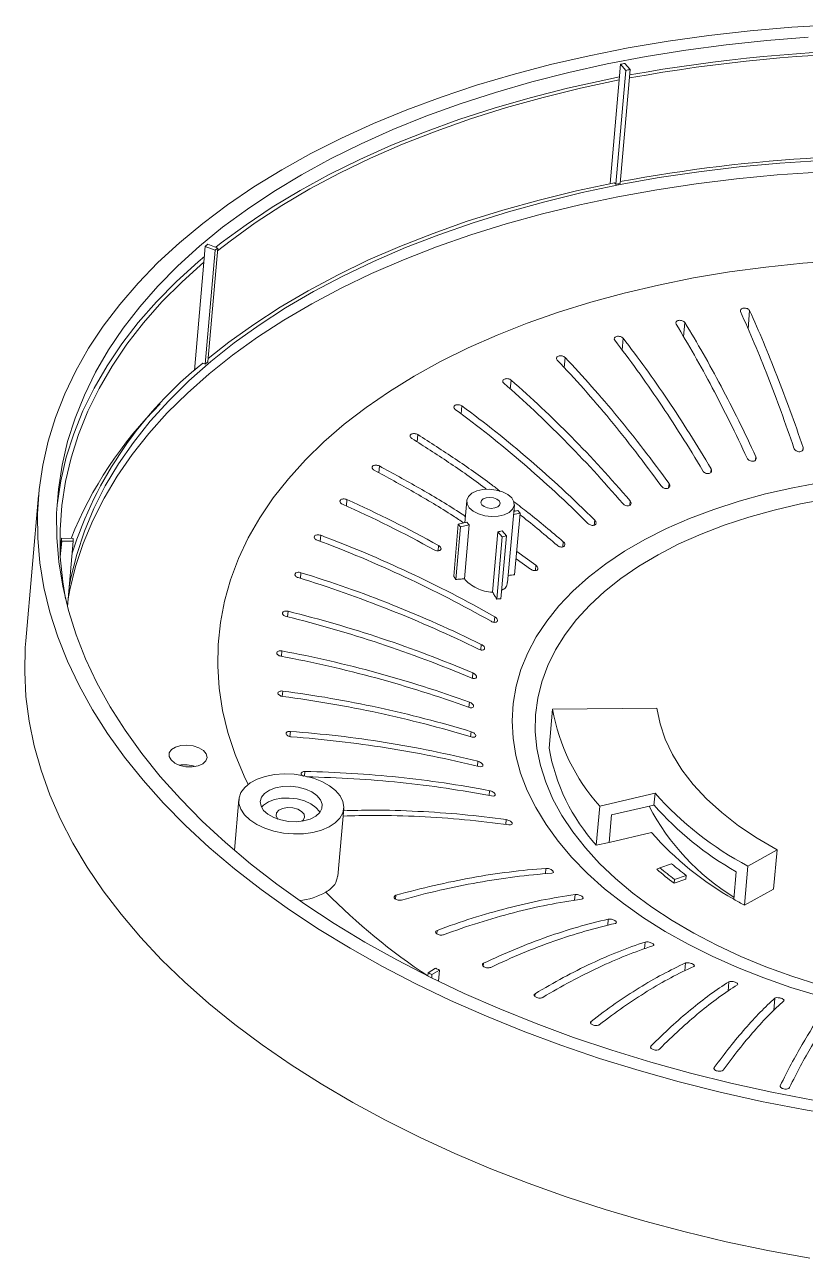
# Model space of a CAD drawing. Header units: inches. Extents: x -1125 to 2189, y 556 to 1115.
# Drawn here: x 1207.7 to 1253.4, y 684.7 to 756.9 of the extents above; entities that cross this region are included whole.
import ezdxf

# ---------------------------------------------------------------- set-up
doc = ezdxf.new("R2010")
doc.units = ezdxf.units.IN

msp = doc.modelspace()

# ---------------------------------------------------------------- linework, layer by layer
at = {"color": 7, "linetype": 'Continuous', "lineweight": 15}
for p, q in [((1242.518, 753.701), (1242.599, 754.62)), ((1242.903, 754.261), (1242.599, 754.62)), ((1242.854, 754.67), (1243.159, 754.311)), ((1242.518, 753.701), (1241.988, 747.634)), ((1242.903, 754.261), (1242.321, 747.595)), ((1243.159, 754.311), (1242.577, 747.645)), ((1242.245, 747.685), (1242.321, 747.595)), ((1218.228, 743.044), (1218.308, 743.964)), ((1218.895, 743.742), (1218.308, 743.964)), ((1218.895, 743.742), (1218.312, 737.076)), ((1218.457, 744.09), (1219.043, 743.868)), ((1219.043, 743.868), (1218.461, 737.202)), ((1218.228, 743.044), (1217.674, 736.703)), ((1218.166, 737.131), (1218.312, 737.076)), ((1208.557, 729.393), (1207.814, 720.887)), ((1233.599, 729.075), (1233.487, 727.795)), ((1235.992, 724.303), (1236.388, 728.832)), ((1236.592, 728.51), (1236.355, 728.456)), ((1236.362, 728.531), (1236.436, 728.474)), ((1236.719, 728.361), (1236.592, 728.51)), ((1233.107, 727.707), (1232.841, 724.663)), ((1233.611, 727.823), (1233.107, 727.707)), ((1233.107, 727.707), (1233.234, 727.558)), ((1233.234, 727.558), (1233.738, 727.674)), ((1233.738, 727.674), (1233.462, 724.515)), ((1236.339, 728.274), (1236.719, 728.361)), ((1236.719, 728.361), (1236.403, 724.742)), ((1233.234, 727.558), (1232.965, 724.474)), ((1235.419, 727.263), (1235.11, 723.728)), ((1235.675, 726.961), (1235.358, 723.328)), ((1235.419, 727.263), (1235.675, 726.961)), ((1235.924, 727.018), (1235.603, 723.342)), ((1235.924, 727.018), (1235.667, 727.32)), ((1235.675, 726.961), (1235.924, 727.018)), ((1209.823, 725.961), (1209.903, 726.881)), ((1209.831, 725.802), (1209.911, 726.721)), ((1209.903, 726.881), (1210.573, 726.871)), ((1210.581, 726.711), (1209.911, 726.721)), ((1210.581, 726.711), (1210.247, 722.881)), ((1236.485, 725.688), (1237.337, 725.079)), ((1237.645, 725.313), (1236.523, 726.118)), ((1238.62, 716.892), (1238.419, 714.593)), ((1244.726, 716.938), (1238.62, 716.892)), ((1241.38, 711.215), (1244.616, 711.961)), ((1244.555, 711.271), (1244.616, 711.961)), ((1220.272, 711.604), (1220.012, 708.624)), ((1226.064, 707.117), (1226.409, 711.068)), ((1241.38, 711.215), (1241.179, 708.916)), ((1242.066, 710.697), (1244.555, 711.271)), ((1222.534, 710.475), (1222.555, 710.451)), ((1242.066, 710.697), (1241.926, 709.088)), ((1241.926, 709.088), (1244.415, 709.662)), ((1241.179, 708.916), (1241.926, 709.088)), ((1250.047, 707.704), (1251.755, 708.655)), ((1251.755, 708.655), (1251.554, 706.356)), ((1245.584, 707.84), (1244.899, 707.605)), ((1250.047, 707.704), (1249.847, 705.406)), ((1245.729, 706.694), (1246.416, 706.929)), ((1245.749, 706.924), (1245.729, 706.694)), ((1245.749, 706.924), (1246.436, 707.159)), ((1246.436, 707.159), (1246.416, 706.929)), ((1249.361, 707.369), (1249.221, 705.76)), ((1249.847, 705.406), (1251.554, 706.356)), ((1231.785, 701.724), (1231.348, 701.459)), ((1231.331, 701.266), (1231.348, 701.459)), ((1231.553, 701.156), (1231.569, 701.348)), ((1231.569, 701.348), (1232.006, 701.613)), ((1232.006, 701.613), (1231.95, 700.962))]:
    msp.add_line(p, q, dxfattribs=at)
at = {"color": 8, "linetype": 'Continuous', "lineweight": 15}
for p, q in [((1250.15, 740.204), (1250.056, 739.136)), ((1246.362, 739.503), (1246.288, 738.664)), ((1242.751, 738.585), (1242.69, 737.892)), ((1239.352, 737.459), (1239.3, 736.864)), ((1236.198, 736.135), (1236.152, 735.612)), ((1233.319, 734.626), (1233.278, 734.157)), ((1230.742, 732.947), (1230.705, 732.519)), ((1253.276, 732.2), (1253.263, 732.059)), ((1250.518, 731.65), (1250.502, 731.469)), ((1228.492, 731.113), (1228.458, 730.718)), ((1247.895, 730.942), (1247.876, 730.725)), ((1245.434, 730.082), (1245.413, 729.837)), ((1226.592, 729.143), (1226.56, 728.772)), ((1243.158, 729.079), (1243.134, 728.807)), ((1241.088, 727.943), (1241.062, 727.649)), ((1225.059, 727.056), (1225.028, 726.705)), ((1231.954, 726.463), (1231.927, 726.147)), ((1239.245, 726.683), (1239.218, 726.375)), ((1223.908, 724.87), (1223.878, 724.535)), ((1237.645, 725.313), (1237.617, 724.992)), ((1223.149, 722.609), (1223.121, 722.284)), ((1235.238, 722.295), (1235.21, 721.966)), ((1234.454, 720.675), (1234.425, 720.351)), ((1222.791, 720.292), (1222.764, 719.976)), ((1233.959, 719.003), (1233.935, 718.721)), ((1222.837, 717.943), (1222.81, 717.632)), ((1233.76, 717.294), (1233.734, 716.998)), ((1223.286, 715.583), (1223.26, 715.281)), ((1233.858, 715.565), (1233.831, 715.266)), ((1224.135, 713.236), (1224.112, 712.984)), ((1234.251, 713.831), (1234.226, 713.542)), ((1234.937, 712.111), (1234.912, 711.827)), ((1235.908, 710.42), (1235.883, 710.139)), ((1238.235, 707.568), (1238.207, 707.247)), ((1239.94, 706.039), (1239.911, 705.701)), ((1229.459, 705.991), (1229.44, 705.767)), ((1241.882, 704.597), (1241.851, 704.234)), ((1231.865, 703.941), (1231.847, 703.739)), ((1244.044, 703.257), (1244.009, 702.856)), ((1234.587, 702.015), (1234.571, 701.837)), ((1246.403, 702.031), (1246.363, 701.573)), ((1237.599, 700.232), (1237.586, 700.077)), ((1248.938, 700.932), (1248.89, 700.382)), ((1251.624, 699.97), (1251.561, 699.258)), ((1240.873, 698.61), (1240.862, 698.483)), ((1244.377, 697.163), (1244.368, 697.058)), ((1248.077, 695.906), (1248.071, 695.833)), ((1251.938, 694.851), (1251.935, 694.813))]:
    msp.add_line(p, q, dxfattribs=at)
at = {"color": 7, "linetype": 'Continuous', "lineweight": 15, "flags": 128}
for points in [[(1255.093, 756.936), (1252.625, 756.79), (1250.183, 756.58), (1247.77, 756.308), (1245.392, 755.972), (1243.053, 755.576), (1240.758, 755.118), (1238.511, 754.6), (1236.317, 754.023), (1234.18, 753.388), (1232.104, 752.696), (1230.094, 751.95), (1228.153, 751.149), (1226.285, 750.296), (1224.493, 749.392), (1222.782, 748.439), (1221.154, 747.439), (1219.613, 746.395), (1218.162, 745.307), (1216.804, 744.178), (1215.54, 743.011), (1214.375, 741.807), (1213.309, 740.57), (1212.345, 739.3), (1211.486, 738.002), (1210.732, 736.677), (1210.085, 735.328), (1209.547, 733.957), (1209.118, 732.568), (1208.799, 731.164), (1208.591, 729.745), (1208.495, 728.317), (1208.51, 726.881), (1208.637, 725.44), (1208.874, 723.997), (1209.223, 722.555), (1209.682, 721.116), (1210.25, 719.684), (1210.926, 718.261), (1211.708, 716.851), (1212.596, 715.455), (1213.588, 714.077), (1214.681, 712.719)], [(1253.578, 756.203), (1251.159, 756.014), (1248.768, 755.762), (1246.41, 755.448), (1244.09, 755.073), (1241.812, 754.636), (1239.581, 754.14), (1237.402, 753.584), (1235.278, 752.971), (1233.215, 752.301), (1231.215, 751.575), (1229.283, 750.796), (1227.424, 749.964), (1225.639, 749.082), (1223.934, 748.151), (1222.311, 747.172), (1220.774, 746.149), (1219.325, 745.082), (1217.969, 743.974), (1216.706, 742.827), (1215.54, 741.644), (1214.474, 740.427), (1213.508, 739.178), (1212.646, 737.9), (1211.888, 736.594), (1211.237, 735.265), (1210.694, 733.914), (1210.259, 732.545), (1209.934, 731.159), (1209.719, 729.76), (1209.615, 728.35), (1209.622, 726.933), (1209.74, 725.51), (1209.968, 724.085), (1210.306, 722.661), (1210.754, 721.241), (1211.311, 719.827), (1211.975, 718.422), (1212.745, 717.028), (1213.62, 715.65), (1214.597, 714.289), (1215.676, 712.948)], [(1242.534, 753.878), (1241.732, 753.717), (1239.501, 753.22), (1237.322, 752.665), (1235.198, 752.051), (1233.134, 751.381), (1231.135, 750.656), (1229.203, 749.877), (1227.343, 749.045), (1225.559, 748.163), (1223.854, 747.231), (1222.231, 746.253), (1220.694, 745.229), (1219.245, 744.162), (1218.926, 743.912)], [(1242.518, 753.701), (1240.266, 753.22), (1238.065, 752.68), (1235.919, 752.081), (1233.832, 751.424), (1231.809, 750.71), (1229.854, 749.942), (1227.971, 749.12), (1226.163, 748.247), (1224.434, 747.324), (1222.787, 746.353), (1221.227, 745.335), (1219.756, 744.274), (1219.029, 743.707)], [(1254.329, 748.998), (1251.917, 748.839), (1249.532, 748.616), (1247.178, 748.332), (1244.86, 747.985), (1242.582, 747.576), (1240.35, 747.108), (1238.168, 746.579), (1236.04, 745.992), (1233.97, 745.348), (1231.963, 744.648), (1230.023, 743.893), (1228.154, 743.085), (1226.359, 742.226), (1224.643, 741.316), (1223.008, 740.36), (1221.459, 739.357), (1219.997, 738.31), (1218.627, 737.222), (1217.35, 736.094), (1216.17, 734.929), (1215.089, 733.729), (1214.109, 732.496), (1213.232, 731.234), (1212.46, 729.944), (1211.794, 728.63), (1211.237, 727.293), (1210.788, 725.938), (1210.449, 724.565), (1210.347, 724.032)], [(1210.287, 723.343), (1210.385, 723.858), (1210.722, 725.229), (1211.169, 726.584), (1211.724, 727.919), (1212.388, 729.233), (1213.157, 730.522), (1214.031, 731.783), (1215.008, 733.015), (1216.086, 734.215), (1217.263, 735.379), (1218.536, 736.507), (1219.903, 737.595), (1221.361, 738.642), (1222.907, 739.645), (1224.538, 740.602), (1226.25, 741.511), (1228.041, 742.371), (1229.906, 743.18), (1231.842, 743.936), (1233.845, 744.637), (1235.911, 745.282), (1238.035, 745.871), (1240.213, 746.401), (1242.441, 746.871), (1244.715, 747.281), (1247.029, 747.63), (1249.38, 747.917), (1251.761, 748.141), (1254.17, 748.303)], [(1242.245, 747.685), (1240.013, 747.209), (1237.832, 746.674), (1235.705, 746.081), (1233.637, 745.43), (1231.632, 744.724), (1229.694, 743.963), (1227.827, 743.15), (1226.034, 742.285), (1224.32, 741.371), (1222.688, 740.409), (1221.141, 739.401), (1219.682, 738.35), (1218.478, 737.394)], [(1218.256, 743.366), (1217.888, 743.055), (1216.626, 741.908), (1215.46, 740.725), (1214.393, 739.508), (1213.428, 738.259), (1212.566, 736.98), (1211.808, 735.675), (1211.157, 734.346), (1210.614, 732.995), (1210.179, 731.625), (1209.854, 730.24), (1209.639, 728.84), (1209.639, 728.835)], [(1218.228, 743.044), (1216.954, 741.897), (1215.778, 740.713), (1214.703, 739.493), (1213.729, 738.242), (1212.86, 736.961), (1212.097, 735.653), (1211.441, 734.32), (1210.894, 732.965), (1210.457, 731.591), (1210.131, 730.201), (1209.916, 728.798), (1209.813, 727.383), (1209.823, 725.961)], [(1220.81, 712.477), (1220.584, 712.954), (1220.056, 714.234), (1219.636, 715.521), (1219.326, 716.812), (1219.126, 718.103), (1219.037, 719.392), (1219.059, 720.675), (1219.193, 721.95), (1219.437, 723.212), (1219.791, 724.46), (1220.255, 725.69), (1220.827, 726.899), (1221.506, 728.083), (1222.289, 729.242), (1223.177, 730.37), (1224.165, 731.467), (1225.252, 732.528), (1226.435, 733.552), (1227.711, 734.536), (1229.077, 735.477), (1230.53, 736.374), (1232.066, 737.224), (1233.682, 738.025), (1235.374, 738.775), (1237.137, 739.472), (1238.967, 740.115), (1240.86, 740.702), (1242.811, 741.232), (1244.815, 741.703), (1246.868, 742.114), (1248.965, 742.464), (1251.1, 742.753), (1253.268, 742.979), (1255.465, 743.143)], [(1233.749, 728.667), (1233.977, 728.468), (1234.289, 728.309), (1234.657, 728.202), (1235.052, 728.156), (1235.443, 728.174), (1235.797, 728.256), (1236.086, 728.394), (1236.287, 728.578), (1236.383, 728.792), (1236.366, 729.019), (1236.238, 729.241), (1236.009, 729.439), (1235.698, 729.598), (1235.33, 729.705), (1234.934, 729.752), (1234.544, 729.733), (1234.189, 729.651), (1233.9, 729.513), (1233.7, 729.33), (1233.604, 729.116), (1233.621, 728.889), (1233.749, 728.667)], [(1234.495, 728.839), (1234.63, 728.733), (1234.82, 728.661), (1235.037, 728.634), (1235.247, 728.655), (1235.418, 728.722), (1235.524, 728.824), (1235.55, 728.945), (1235.491, 729.068), (1235.356, 729.174), (1235.166, 729.246), (1234.95, 729.273), (1234.74, 729.252), (1234.569, 729.185), (1234.462, 729.084), (1234.436, 728.962), (1234.495, 728.839)], [(1209.831, 725.802), (1209.97, 724.332), (1210.133, 723.333)], [(1253.662, 684.749), (1251.207, 685.203), (1248.778, 685.717), (1246.379, 686.29), (1244.017, 686.92), (1241.695, 687.607), (1239.418, 688.349), (1237.19, 689.145), (1235.015, 689.993), (1232.899, 690.891), (1230.844, 691.839), (1228.856, 692.833), (1226.937, 693.872), (1225.092, 694.954), (1223.325, 696.077), (1221.637, 697.238), (1220.034, 698.436), (1218.518, 699.668), (1217.092, 700.932), (1215.758, 702.225), (1214.52, 703.545), (1213.38, 704.888), (1212.34, 706.253), (1211.402, 707.637), (1210.568, 709.037), (1209.839, 710.451), (1209.217, 711.875), (1208.703, 713.307), (1208.299, 714.744), (1208.004, 716.184), (1207.82, 717.623), (1207.746, 719.058), (1207.784, 720.488), (1207.814, 720.887)], [(1251.755, 708.655), (1250.584, 709.338), (1249.503, 710.066), (1248.517, 710.835), (1247.633, 711.641), (1246.856, 712.477), (1246.191, 713.34), (1245.643, 714.222), (1245.214, 715.12), (1244.908, 716.027), (1244.726, 716.938)], [(1216.305, 713.914), (1216.524, 713.733), (1216.826, 713.596), (1217.181, 713.518), (1217.548, 713.509), (1217.888, 713.568), (1218.165, 713.689), (1218.348, 713.86), (1218.418, 714.061), (1218.367, 714.272), (1218.2, 714.468), (1217.936, 714.63), (1217.603, 714.738), (1217.237, 714.783), (1216.879, 714.758), (1216.566, 714.666), (1216.332, 714.518), (1216.204, 714.329), (1216.195, 714.12), (1216.305, 713.914)], [(1214.681, 712.719), (1215.873, 711.383), (1217.162, 710.074), (1218.546, 708.792), (1220.022, 707.542), (1221.587, 706.324), (1223.238, 705.141), (1224.971, 703.997), (1226.783, 702.892), (1228.672, 701.829), (1230.632, 700.811), (1232.66, 699.839), (1234.753, 698.915), (1236.906, 698.041), (1239.115, 697.219), (1241.375, 696.45), (1243.682, 695.735), (1246.032, 695.077), (1248.42, 694.476), (1250.842, 693.934), (1253.292, 693.452), (1255.766, 693.03)], [(1215.676, 712.948), (1216.854, 711.63), (1218.128, 710.337), (1219.496, 709.072), (1220.955, 707.838), (1222.503, 706.637), (1224.136, 705.471), (1225.851, 704.342), (1227.645, 703.254), (1229.514, 702.207), (1231.454, 701.205), (1233.461, 700.249), (1235.533, 699.34), (1237.663, 698.482), (1239.849, 697.675), (1242.086, 696.921), (1244.369, 696.222), (1246.694, 695.579), (1249.056, 694.992), (1251.451, 694.465), (1253.873, 693.997)], [(1220.603, 710.705), (1220.916, 710.406), (1221.316, 710.14), (1221.79, 709.918), (1222.32, 709.747), (1222.887, 709.633), (1223.47, 709.581), (1224.049, 709.592), (1224.602, 709.667), (1225.109, 709.801), (1225.553, 709.991), (1225.916, 710.23), (1226.186, 710.509), (1226.354, 710.818), (1226.413, 711.145), (1226.36, 711.479), (1226.199, 711.809), (1225.934, 712.121), (1225.575, 712.404), (1225.136, 712.649), (1224.632, 712.847), (1224.081, 712.99), (1223.503, 713.073), (1222.92, 713.094), (1222.352, 713.051), (1221.819, 712.946), (1221.341, 712.783), (1220.936, 712.567), (1220.618, 712.307), (1220.398, 712.012), (1220.284, 711.693), (1220.281, 711.36), (1220.388, 711.027), (1220.603, 710.705)], [(1221.723, 710.963), (1221.978, 710.734), (1222.319, 710.542), (1222.725, 710.4), (1223.169, 710.317), (1223.624, 710.298), (1224.061, 710.345), (1224.452, 710.453), (1224.774, 710.617), (1225.006, 710.827), (1225.133, 711.068), (1225.148, 711.326), (1225.049, 711.585), (1224.843, 711.828), (1224.542, 712.04), (1224.166, 712.208), (1223.738, 712.321), (1223.285, 712.373), (1222.835, 712.359), (1222.418, 712.281), (1222.058, 712.143), (1221.779, 711.955), (1221.598, 711.728), (1221.526, 711.477), (1221.569, 711.216), (1221.723, 710.963)], [(1225.018, 710.842), (1224.989, 710.895), (1224.783, 711.138), (1224.482, 711.35), (1224.106, 711.519), (1223.678, 711.632), (1223.225, 711.683), (1222.775, 711.669), (1222.357, 711.591), (1221.998, 711.454), (1221.719, 711.266), (1221.603, 711.141)], [(1223.961, 710.328), (1224.034, 710.393), (1224.115, 710.557), (1224.084, 710.734), (1223.945, 710.898), (1223.715, 711.029), (1223.427, 711.108), (1223.119, 711.124), (1222.833, 711.077), (1222.608, 710.971), (1222.473, 710.821), (1222.447, 710.648), (1222.534, 710.475), (1222.534, 710.475)]]:
    msp.add_lwpolyline(points, dxfattribs=at)
at = {"color": 8, "linetype": 'Continuous', "lineweight": 15, "flags": 128}
for points in [[(1254.315, 730.141), (1252.672, 729.84), (1251.077, 729.477), (1249.536, 729.056), (1248.054, 728.576), (1246.638, 728.041), (1245.293, 727.452), (1244.025, 726.811), (1242.838, 726.121), (1241.738, 725.386), (1240.728, 724.607), (1239.814, 723.788), (1238.998, 722.932), (1238.283, 722.042), (1237.673, 721.123), (1237.17, 720.177), (1236.775, 719.209), (1236.492, 718.222), (1236.319, 717.22), (1236.259, 716.208), (1236.312, 715.189), (1236.477, 714.166), (1236.753, 713.146), (1237.14, 712.13), (1237.636, 711.124), (1238.239, 710.132), (1238.947, 709.157), (1239.757, 708.202), (1240.665, 707.273), (1241.668, 706.373), (1242.762, 705.505), (1243.943, 704.673), (1245.206, 703.879), (1246.546, 703.128), (1247.958, 702.422), (1249.435, 701.764), (1250.973, 701.156), (1252.565, 700.602), (1254.205, 700.102)], [(1254.201, 700.749), (1252.627, 701.25), (1251.103, 701.805), (1249.634, 702.41), (1248.226, 703.065), (1246.885, 703.766), (1245.618, 704.51), (1244.428, 705.295), (1243.321, 706.116), (1242.301, 706.972), (1241.373, 707.857), (1240.54, 708.769), (1239.806, 709.704), (1239.173, 710.657), (1238.645, 711.626), (1238.224, 712.605), (1237.911, 713.592), (1237.708, 714.582), (1237.614, 715.57), (1237.632, 716.553), (1237.761, 717.527), (1237.999, 718.488), (1238.347, 719.432), (1238.803, 720.355), (1239.364, 721.252), (1240.03, 722.122), (1240.796, 722.959), (1241.659, 723.761), (1242.617, 724.523), (1243.666, 725.244), (1244.8, 725.92), (1246.015, 726.548), (1247.307, 727.126), (1248.669, 727.651), (1250.097, 728.122), (1251.585, 728.535), (1253.126, 728.891), (1254.714, 729.186)]]:
    msp.add_lwpolyline(points, dxfattribs=at)
at = {"color": 7, "linetype": 'Continuous', "lineweight": 15}
for centre, radius, start, end in [((1259.882, 661.636), 93.693, 81.01519, 100.30882), ((1259.851, 661.262), 94.227, 81.06733, 100.22128), ((1257.829, 677.632), 78.48, 101.00033, 101.19016), ((1257.93, 678.154), 77.577, 100.9765, 101.16858), ((1259.249, 658.594), 90.701, 85.79379, 100.58598), ((1257.348, 671.487), 77.577, 100.9765, 101.16858), ((1239.76, 718.83), 33.044, 130.14297, 130.48088), ((1240.094, 718.87), 32.68, 130.10062, 130.44242), ((1232.777, 718.899), 23.365, 128.70731, 162.29033), ((1239.512, 712.204), 32.68, 130.10062, 130.44242), ((1232.268, 718.109), 23.503, 134.92889, 158.10606), ((1234.314, 728.291), 0.844, 213.66072, 226.9736), ((1235.123, 729.113), 1.873, 279.07103, 286.89042), ((1228.111, 727.717), 18.227, 182.62957, 183.13196), ((1228.557, 727.677), 18.002, 182.56633, 183.07499), ((1228.031, 726.798), 18.227, 182.62957, 183.13196), ((1249.917, 718.874), 11.47, 189.95317, 221.89681), ((1249.716, 716.576), 11.47, 189.95317, 221.89681), ((1217.091, 711.743), 1.892, 70.73898, 99.28084), ((1258.948, 724.657), 19.147, 221.53547, 242.29929), ((1256.356, 717.488), 13.617, 207.47264, 238.45468), ((1258.51, 723.548), 18.586, 221.34019, 240.51349), ((1258.369, 721.939), 18.586, 221.34019, 240.51349), ((1257.841, 722.67), 20.048, 229.1098, 232.83332), ((1257.981, 723.052), 20.242, 229.73919, 232.8224), ((1258.239, 722.795), 19.59, 229.76368, 232.95215), ((1223.513, 709.419), 3.737, 274.60707, 299.69914), ((1251.981, 732.479), 37.422, 224.66473, 236.51031), ((1261.905, 727.427), 25.107, 239.65537, 241.29653), ((1261.682, 761.36), 66.71, 243.37452, 243.58693), ((1261.613, 761.767), 67.477, 243.35065, 243.56059)]:
    msp.add_arc(centre, radius, start, end, dxfattribs=at)
msp.add_ellipse((1264.577, 714.31), major_axis=(25.335, 10.257), ratio=0.065798, start_param=2.433174, end_param=2.444668, dxfattribs=at)
for points, knots in [([(1250.15, 740.204), (1250.128, 740.251), (1250.079, 740.293), (1249.951, 740.347), (1249.872, 740.358), (1249.733, 740.343), (1249.672, 740.317), (1249.602, 740.24), (1249.595, 740.191), (1249.616, 740.145)], [0, 0, 0, 0, 0.25, 0.25, 0.5, 0.5, 0.75, 0.75, 1, 1, 1, 1]), ([(1249.616, 740.145), (1250.16, 738.944), (1250.693, 737.677), (1251.735, 735.012), (1252.245, 733.614), (1252.743, 732.15)], [0, 0, 0, 0, 0.5, 0.5, 1, 1, 1, 1]), ([(1253.276, 732.2), (1252.778, 733.666), (1252.269, 735.065), (1251.227, 737.734), (1250.694, 739.002), (1250.15, 740.204)], [0, 0, 0, 0, 0.5, 0.5, 1, 1, 1, 1]), ([(1246.362, 739.503), (1246.334, 739.549), (1246.279, 739.588), (1246.144, 739.636), (1246.066, 739.643), (1245.931, 739.619), (1245.875, 739.589), (1245.819, 739.508), (1245.818, 739.459), (1245.846, 739.414)], [0, 0, 0, 0, 0.25, 0.25, 0.5, 0.5, 0.75, 0.75, 1, 1, 1, 1]), ([(1245.846, 739.414), (1246.566, 738.239), (1247.272, 736.997), (1248.657, 734.382), (1249.337, 733.009), (1250.003, 731.57)], [0, 0, 0, 0, 0.5, 0.5, 1, 1, 1, 1]), ([(1250.518, 731.65), (1249.851, 733.091), (1249.172, 734.466), (1247.787, 737.084), (1247.081, 738.327), (1246.362, 739.503)], [0, 0, 0, 0, 0.5, 0.5, 1, 1, 1, 1]), ([(1242.751, 738.585), (1242.717, 738.629), (1242.656, 738.666), (1242.518, 738.706), (1242.439, 738.708), (1242.31, 738.677), (1242.26, 738.644), (1242.217, 738.56), (1242.225, 738.51), (1242.259, 738.466)], [0, 0, 0, 0, 0.25, 0.25, 0.5, 0.5, 0.75, 0.75, 1, 1, 1, 1]), ([(1247.895, 730.942), (1247.068, 732.349), (1246.225, 733.689), (1244.51, 736.237), (1243.638, 737.445), (1242.751, 738.585)], [0, 0, 0, 0, 0.5, 0.5, 1, 1, 1, 1]), ([(1242.259, 738.466), (1243.146, 737.327), (1244.018, 736.12), (1245.734, 733.576), (1246.576, 732.237), (1247.405, 730.832)], [0, 0, 0, 0, 0.5, 0.5, 1, 1, 1, 1]), ([(1239.352, 737.459), (1239.311, 737.501), (1239.247, 737.535), (1239.104, 737.567), (1239.027, 737.565), (1238.906, 737.526), (1238.862, 737.49), (1238.833, 737.403), (1238.848, 737.354), (1238.889, 737.311)], [0, 0, 0, 0, 0.25, 0.25, 0.5, 0.5, 0.75, 0.75, 1, 1, 1, 1]), ([(1238.889, 737.311), (1239.935, 736.217), (1240.965, 735.056), (1242.992, 732.6), (1243.99, 731.306), (1244.972, 729.944)], [0, 0, 0, 0, 0.5, 0.5, 1, 1, 1, 1]), ([(1245.434, 730.082), (1244.453, 731.446), (1243.456, 732.742), (1241.428, 735.2), (1240.398, 736.363), (1239.352, 737.459)], [0, 0, 0, 0, 0.5, 0.5, 1, 1, 1, 1]), ([(1236.198, 736.135), (1236.151, 736.175), (1236.083, 736.205), (1235.938, 736.229), (1235.863, 736.223), (1235.75, 736.177), (1235.713, 736.139), (1235.699, 736.049), (1235.721, 736.001), (1235.767, 735.96)], [0, 0, 0, 0, 0.25, 0.25, 0.5, 0.5, 0.75, 0.75, 1, 1, 1, 1]), ([(1235.767, 735.96), (1236.963, 734.921), (1238.14, 733.813), (1240.46, 731.464), (1241.603, 730.223), (1242.728, 728.914)], [0, 0, 0, 0, 0.5, 0.5, 1, 1, 1, 1]), ([(1243.158, 729.079), (1242.033, 730.39), (1240.891, 731.633), (1238.571, 733.985), (1237.393, 735.094), (1236.198, 736.135)], [0, 0, 0, 0, 0.5, 0.5, 1, 1, 1, 1]), ([(1232.925, 734.426), (1232.873, 734.464), (1232.844, 734.512), (1232.844, 734.602), (1232.874, 734.643), (1232.977, 734.696), (1233.049, 734.706), (1233.196, 734.69), (1233.267, 734.663), (1233.319, 734.626)], [0, 0, 0, 0, 0.25, 0.25, 0.5, 0.5, 0.75, 0.75, 1, 1, 1, 1]), ([(1232.925, 734.426), (1234.257, 733.45), (1235.571, 732.405), (1238.161, 730.18), (1239.438, 729), (1240.695, 727.752)], [0, 0, 0, 0, 0.5, 0.5, 1, 1, 1, 1]), ([(1241.088, 727.943), (1239.831, 729.193), (1238.555, 730.374), (1235.965, 732.602), (1234.651, 733.648), (1233.319, 734.626)], [0, 0, 0, 0, 0.5, 0.5, 1, 1, 1, 1]), ([(1230.742, 732.947), (1230.685, 732.982), (1230.611, 733.004), (1230.467, 733.012), (1230.397, 732.997), (1230.305, 732.939), (1230.282, 732.896), (1230.296, 732.805), (1230.332, 732.759), (1230.389, 732.724)], [0, 0, 0, 0, 0.25, 0.25, 0.5, 0.5, 0.75, 0.75, 1, 1, 1, 1]), ([(1230.389, 732.724), (1231.108, 732.263), (1232.548, 731.34), (1234.006, 730.332), (1234.737, 729.773), (1234.766, 729.751)], [0, 0, 0, 0, 0.489392, 0.979959, 1, 1, 1, 1]), ([(1235.567, 729.627), (1235.403, 729.754), (1234.533, 730.425), (1232.925, 731.548), (1231.47, 732.48), (1230.742, 732.947)], [0, 0, 0, 0, 0.104124, 0.551512, 1, 1, 1, 1]), ([(1252.743, 732.15), (1252.762, 732.092), (1252.809, 732.038), (1252.934, 731.963), (1253.013, 731.944), (1253.155, 731.956), (1253.217, 731.988), (1253.287, 732.082), (1253.295, 732.142), (1253.276, 732.2)], [0, 0, 0, 0, 0.25, 0.25, 0.5, 0.5, 0.75, 0.75, 1, 1, 1, 1]), ([(1250.003, 731.57), (1250.03, 731.513), (1250.082, 731.461), (1250.213, 731.393), (1250.292, 731.379), (1250.429, 731.399), (1250.486, 731.434), (1250.544, 731.533), (1250.544, 731.593), (1250.518, 731.65)], [0, 0, 0, 0, 0.25, 0.25, 0.5, 0.5, 0.75, 0.75, 1, 1, 1, 1]), ([(1228.492, 731.113), (1228.432, 731.146), (1228.355, 731.164), (1228.213, 731.163), (1228.148, 731.145), (1228.067, 731.081), (1228.051, 731.036), (1228.08, 730.946), (1228.123, 730.902), (1228.184, 730.869)], [0, 0, 0, 0, 0.25, 0.25, 0.5, 0.5, 0.75, 0.75, 1, 1, 1, 1]), ([(1228.184, 730.869), (1228.958, 730.448), (1230.508, 729.604), (1232.256, 728.56), (1233.22, 727.92), (1233.429, 727.781)], [0, 0, 0, 0, 0.438598, 0.87825, 1, 1, 1, 1]), ([(1233.519, 728.166), (1233.398, 728.246), (1232.516, 728.833), (1230.841, 729.832), (1229.276, 730.686), (1228.492, 731.113)], [0, 0, 0, 0, 0.073936, 0.536399, 1, 1, 1, 1]), ([(1247.405, 730.832), (1247.437, 730.777), (1247.495, 730.728), (1247.631, 730.667), (1247.71, 730.657), (1247.841, 730.685), (1247.892, 730.724), (1247.935, 730.826), (1247.928, 730.886), (1247.895, 730.942)], [0, 0, 0, 0, 0.25, 0.25, 0.5, 0.5, 0.75, 0.75, 1, 1, 1, 1]), ([(1244.972, 729.944), (1245.011, 729.89), (1245.072, 729.845), (1245.212, 729.792), (1245.29, 729.786), (1245.413, 729.822), (1245.458, 729.864), (1245.488, 729.968), (1245.473, 730.028), (1245.434, 730.082)], [0, 0, 0, 0, 0.25, 0.25, 0.5, 0.5, 0.75, 0.75, 1, 1, 1, 1]), ([(1226.592, 729.143), (1226.528, 729.172), (1226.45, 729.186), (1226.311, 729.178), (1226.251, 729.155), (1226.182, 729.086), (1226.174, 729.041), (1226.217, 728.951), (1226.266, 728.909), (1226.33, 728.881)], [0, 0, 0, 0, 0.25, 0.25, 0.5, 0.5, 0.75, 0.75, 1, 1, 1, 1]), ([(1239.245, 726.683), (1238.56, 727.264), (1237.605, 728.076), (1236.625, 728.819), (1236.347, 729.029)], [0, 0, 0, 0, 0.7162024, 1, 1, 1, 1]), ([(1242.728, 728.914), (1242.773, 728.863), (1242.838, 728.82), (1242.98, 728.775), (1243.056, 728.774), (1243.171, 728.817), (1243.209, 728.861), (1243.224, 728.968), (1243.202, 729.028), (1243.158, 729.079)], [0, 0, 0, 0, 0.25, 0.25, 0.5, 0.5, 0.75, 0.75, 1, 1, 1, 1]), ([(1236.71, 728.264), (1236.741, 728.241), (1237.48, 727.677), (1238.201, 727.061), (1238.892, 726.47)], [0, 0, 0, 0, 0.040877, 1, 1, 1, 1]), ([(1241.088, 727.943), (1241.138, 727.893), (1241.166, 727.835), (1241.166, 727.728), (1241.136, 727.681), (1241.031, 727.63), (1240.957, 727.627), (1240.813, 727.664), (1240.744, 727.704), (1240.695, 727.752)], [0, 0, 0, 0, 0.25, 0.25, 0.5, 0.5, 0.75, 0.75, 1, 1, 1, 1]), ([(1225.059, 727.056), (1224.991, 727.081), (1224.914, 727.091), (1224.78, 727.074), (1224.724, 727.048), (1224.668, 726.975), (1224.668, 726.929), (1224.724, 726.841), (1224.779, 726.802), (1224.847, 726.777)], [0, 0, 0, 0, 0.25, 0.25, 0.5, 0.5, 0.75, 0.75, 1, 1, 1, 1]), ([(1235.238, 722.295), (1233.587, 723.23), (1231.913, 724.094), (1228.52, 725.681), (1226.801, 726.404), (1225.059, 727.056)], [0, 0, 0, 0, 0.5, 0.5, 1, 1, 1, 1]), ([(1224.847, 726.777), (1226.588, 726.127), (1228.307, 725.405), (1231.701, 723.821), (1233.375, 722.959), (1235.027, 722.025)], [0, 0, 0, 0, 0.5, 0.5, 1, 1, 1, 1]), ([(1231.693, 726.204), (1231.756, 726.169), (1231.832, 726.148), (1231.97, 726.145), (1232.031, 726.164), (1232.1, 726.232), (1232.108, 726.281), (1232.066, 726.38), (1232.018, 726.428), (1231.954, 726.463)], [0, 0, 0, 0, 0.25, 0.25, 0.5, 0.5, 0.75, 0.75, 1, 1, 1, 1]), ([(1238.892, 726.47), (1238.947, 726.423), (1239.018, 726.388), (1239.161, 726.359), (1239.231, 726.367), (1239.325, 726.423), (1239.349, 726.471), (1239.335, 726.58), (1239.299, 726.637), (1239.245, 726.683)], [0, 0, 0, 0, 0.25, 0.25, 0.5, 0.5, 0.75, 0.75, 1, 1, 1, 1]), ([(1223.908, 724.87), (1223.838, 724.892), (1223.76, 724.897), (1223.633, 724.873), (1223.583, 724.844), (1223.541, 724.767), (1223.548, 724.721), (1223.617, 724.636), (1223.677, 724.6), (1223.747, 724.578)], [0, 0, 0, 0, 0.25, 0.25, 0.5, 0.5, 0.75, 0.75, 1, 1, 1, 1]), ([(1234.454, 720.675), (1232.742, 721.518), (1231.008, 722.289), (1227.492, 723.687), (1225.712, 724.315), (1223.908, 724.87)], [0, 0, 0, 0, 0.5, 0.5, 1, 1, 1, 1]), ([(1237.337, 725.079), (1237.396, 725.035), (1237.469, 725.004), (1237.61, 724.983), (1237.676, 724.995), (1237.758, 725.057), (1237.774, 725.107), (1237.746, 725.214), (1237.704, 725.27), (1237.645, 725.313)], [0, 0, 0, 0, 0.25, 0.25, 0.5, 0.5, 0.75, 0.75, 1, 1, 1, 1]), ([(1223.747, 724.578), (1225.551, 724.024), (1227.331, 723.398), (1230.847, 722.002), (1232.582, 721.233), (1234.294, 720.392)], [0, 0, 0, 0, 0.5, 0.5, 1, 1, 1, 1]), ([(1232.965, 724.474), (1232.944, 724.506), (1232.923, 724.538), (1232.891, 724.587), (1232.881, 724.602), (1232.861, 724.632), (1232.851, 724.647), (1232.841, 724.663)], [0, 0, 0, 0, 0.5, 0.5, 0.75, 0.75, 1, 1, 1, 1]), ([(1233.462, 724.515), (1233.379, 724.508), (1233.296, 724.501), (1233.13, 724.488), (1233.047, 724.481), (1232.965, 724.474)], [0, 0, 0, 0, 0.5, 0.5, 1, 1, 1, 1]), ([(1235.11, 723.728), (1234.961, 723.73), (1234.807, 723.752), (1234.492, 723.832), (1234.338, 723.888), (1234.04, 724.03), (1233.902, 724.114), (1233.653, 724.304), (1233.548, 724.406), (1233.462, 724.515)], [0, 0, 0, 0, 0.25, 0.25, 0.5, 0.5, 0.75, 0.75, 1, 1, 1, 1]), ([(1235.972, 724.304), (1235.971, 724.25), (1235.966, 724.094), (1235.843, 723.93), (1235.694, 723.867), (1235.647, 723.847)], [0, 0, 0, 0, 0.273455, 0.774515, 1, 1, 1, 1]), ([(1235.358, 723.328), (1235.316, 723.396), (1235.253, 723.497), (1235.19, 723.598), (1235.148, 723.666), (1235.129, 723.696), (1235.11, 723.728)], [0, 0, 0, 0, 0.5, 0.75, 0.75, 1, 1, 1, 1]), ([(1223.149, 722.609), (1223.078, 722.626), (1223.002, 722.627), (1222.881, 722.596), (1222.837, 722.563), (1222.809, 722.484), (1222.824, 722.438), (1222.906, 722.356), (1222.97, 722.323), (1223.042, 722.306)], [0, 0, 0, 0, 0.25, 0.25, 0.5, 0.5, 0.75, 0.75, 1, 1, 1, 1]), ([(1233.959, 719.003), (1232.205, 719.75), (1230.427, 720.423), (1226.823, 721.625), (1224.998, 722.153), (1223.149, 722.609)], [0, 0, 0, 0, 0.5, 0.5, 1, 1, 1, 1]), ([(1223.042, 722.306), (1224.89, 721.852), (1226.716, 721.324), (1230.319, 720.125), (1232.098, 719.454), (1233.853, 718.709)], [0, 0, 0, 0, 0.5, 0.5, 1, 1, 1, 1]), ([(1235.027, 722.025), (1235.092, 721.988), (1235.167, 721.966), (1235.299, 721.961), (1235.356, 721.98), (1235.413, 722.051), (1235.413, 722.103), (1235.357, 722.207), (1235.304, 722.258), (1235.238, 722.295)], [0, 0, 0, 0, 0.25, 0.25, 0.5, 0.5, 0.75, 0.75, 1, 1, 1, 1]), ([(1234.294, 720.392), (1234.362, 720.359), (1234.436, 720.341), (1234.563, 720.344), (1234.613, 720.366), (1234.657, 720.441), (1234.649, 720.493), (1234.58, 720.595), (1234.522, 720.642), (1234.454, 720.675)], [0, 0, 0, 0, 0.25, 0.25, 0.5, 0.5, 0.75, 0.75, 1, 1, 1, 1]), ([(1222.791, 720.292), (1222.719, 720.306), (1222.644, 720.302), (1222.533, 720.263), (1222.496, 720.228), (1222.481, 720.147), (1222.504, 720.101), (1222.597, 720.024), (1222.665, 719.995), (1222.738, 719.981)], [0, 0, 0, 0, 0.25, 0.25, 0.5, 0.5, 0.75, 0.75, 1, 1, 1, 1]), ([(1222.738, 719.981), (1224.614, 719.63), (1226.465, 719.205), (1230.122, 718.209), (1231.926, 717.638), (1233.707, 716.993)], [0, 0, 0, 0, 0.5, 0.5, 1, 1, 1, 1]), ([(1233.76, 717.294), (1231.98, 717.941), (1230.175, 718.514), (1226.519, 719.513), (1224.667, 719.94), (1222.791, 720.292)], [0, 0, 0, 0, 0.5, 0.5, 1, 1, 1, 1]), ([(1233.853, 718.709), (1233.922, 718.68), (1233.995, 718.666), (1234.115, 718.676), (1234.159, 718.702), (1234.188, 718.78), (1234.173, 718.831), (1234.092, 718.929), (1234.029, 718.974), (1233.959, 719.003)], [0, 0, 0, 0, 0.25, 0.25, 0.5, 0.5, 0.75, 0.75, 1, 1, 1, 1]), ([(1222.837, 717.943), (1222.764, 717.952), (1222.693, 717.944), (1222.59, 717.899), (1222.56, 717.862), (1222.56, 717.779), (1222.59, 717.735), (1222.694, 717.662), (1222.765, 717.637), (1222.839, 717.627)], [0, 0, 0, 0, 0.25, 0.25, 0.5, 0.5, 0.75, 0.75, 1, 1, 1, 1]), ([(1233.858, 715.565), (1232.069, 716.11), (1230.256, 716.581), (1226.582, 717.374), (1224.722, 717.696), (1222.837, 717.943)], [0, 0, 0, 0, 0.5, 0.5, 1, 1, 1, 1]), ([(1222.839, 717.627), (1224.723, 717.381), (1226.583, 717.061), (1230.257, 716.271), (1232.07, 715.802), (1233.86, 715.258)], [0, 0, 0, 0, 0.5, 0.5, 1, 1, 1, 1]), ([(1233.707, 716.993), (1233.778, 716.967), (1233.849, 716.957), (1233.96, 716.975), (1233.998, 717.003), (1234.013, 717.083), (1233.99, 717.134), (1233.897, 717.228), (1233.831, 717.268), (1233.76, 717.294)], [0, 0, 0, 0, 0.25, 0.25, 0.5, 0.5, 0.75, 0.75, 1, 1, 1, 1]), ([(1223.286, 715.583), (1223.214, 715.589), (1223.145, 715.577), (1223.054, 715.526), (1223.031, 715.486), (1223.045, 715.403), (1223.082, 715.36), (1223.196, 715.293), (1223.27, 715.271), (1223.342, 715.266)], [0, 0, 0, 0, 0.25, 0.25, 0.5, 0.5, 0.75, 0.75, 1, 1, 1, 1]), ([(1234.251, 713.831), (1232.471, 714.274), (1230.667, 714.642), (1227.013, 715.226), (1225.162, 715.443), (1223.286, 715.583)], [0, 0, 0, 0, 0.5, 0.5, 1, 1, 1, 1]), ([(1233.86, 715.258), (1233.93, 715.237), (1233.999, 715.231), (1234.101, 715.255), (1234.132, 715.286), (1234.132, 715.367), (1234.101, 715.417), (1233.998, 715.506), (1233.928, 715.543), (1233.858, 715.565)], [0, 0, 0, 0, 0.25, 0.25, 0.5, 0.5, 0.75, 0.75, 1, 1, 1, 1]), ([(1223.342, 715.266), (1225.217, 715.127), (1227.068, 714.911), (1230.723, 714.33), (1232.527, 713.965), (1234.308, 713.523)], [0, 0, 0, 0, 0.5, 0.5, 1, 1, 1, 1]), ([(1224.135, 713.236), (1224.104, 713.235), (1224.044, 713.233), (1223.972, 713.207), (1223.924, 713.167), (1223.907, 713.118), (1223.921, 713.064), (1223.966, 713.013), (1224.014, 712.977), (1224.049, 712.965), (1224.055, 712.963)], [0, 0, 0, 0, 0.13931, 0.278797, 0.418054, 0.556843, 0.695197, 0.833312, 0.971464, 1, 1, 1, 1]), ([(1234.937, 712.111), (1233.183, 712.452), (1231.406, 712.715), (1227.806, 713.091), (1225.982, 713.202), (1224.135, 713.236)], [0, 0, 0, 0, 0.5, 0.5, 1, 1, 1, 1]), ([(1234.308, 713.523), (1234.378, 713.506), (1234.444, 713.504), (1234.535, 713.535), (1234.559, 713.567), (1234.544, 713.649), (1234.507, 713.697), (1234.393, 713.781), (1234.321, 713.814), (1234.251, 713.831)], [0, 0, 0, 0, 0.25, 0.25, 0.5, 0.5, 0.75, 0.75, 1, 1, 1, 1]), ([(1224.245, 712.921), (1226.092, 712.888), (1227.916, 712.777), (1231.517, 712.405), (1233.294, 712.143), (1235.047, 711.804)], [0, 0, 0, 0, 0.5, 0.5, 1, 1, 1, 1]), ([(1235.047, 711.804), (1235.117, 711.791), (1235.179, 711.793), (1235.259, 711.829), (1235.275, 711.863), (1235.246, 711.945), (1235.201, 711.991), (1235.08, 712.068), (1235.006, 712.097), (1234.937, 712.111)], [0, 0, 0, 0, 0.25, 0.25, 0.5, 0.5, 0.75, 0.75, 1, 1, 1, 1]), ([(1226.371, 710.629), (1226.982, 710.645), (1228.487, 710.685), (1230.858, 710.613), (1233.488, 710.442), (1235.21, 710.226), (1236.072, 710.118)], [0, 0, 0, 0, 0.185152, 0.455235, 0.727287, 1, 1, 1, 1]), ([(1235.908, 710.42), (1235.056, 710.528), (1233.352, 710.744), (1230.734, 710.919), (1228.415, 710.994), (1226.957, 710.957), (1226.398, 710.943)], [0, 0, 0, 0, 0.274722, 0.550103, 0.8275, 1, 1, 1, 1]), ([(1236.072, 710.118), (1236.139, 710.108), (1236.197, 710.114), (1236.265, 710.155), (1236.273, 710.191), (1236.23, 710.271), (1236.179, 710.315), (1236.05, 710.385), (1235.975, 710.41), (1235.908, 710.42)], [0, 0, 0, 0, 0.25, 0.25, 0.5, 0.5, 0.75, 0.75, 1, 1, 1, 1]), ([(1229.459, 705.991), (1230.963, 706.415), (1232.445, 706.758), (1235.371, 707.284), (1236.813, 707.466), (1238.235, 707.568)], [0, 0, 0, 0, 0.5, 0.5, 1, 1, 1, 1]), ([(1238.235, 707.568), (1238.291, 707.572), (1238.363, 707.561), (1238.505, 707.515), (1238.574, 707.479), (1238.664, 707.403), (1238.684, 707.363), (1238.664, 707.305), (1238.626, 707.286), (1238.57, 707.282)], [0, 0, 0, 0, 0.25, 0.25, 0.5, 0.5, 0.75, 0.75, 1, 1, 1, 1]), ([(1225.365, 706.172), (1225.565, 706.317), (1225.945, 706.592), (1226.016, 706.95), (1226.049, 707.12)], [0, 0, 0, 0, 0.524968, 1, 1, 1, 1]), ([(1238.57, 707.282), (1237.148, 707.183), (1235.706, 707.002), (1232.781, 706.479), (1231.298, 706.138), (1229.795, 705.715)], [0, 0, 0, 0, 0.5, 0.5, 1, 1, 1, 1]), ([(1231.865, 703.941), (1233.249, 704.453), (1234.614, 704.884), (1237.306, 705.583), (1238.633, 705.852), (1239.94, 706.039)], [0, 0, 0, 0, 0.5, 0.5, 1, 1, 1, 1]), ([(1239.94, 706.039), (1239.992, 706.046), (1240.062, 706.039), (1240.205, 706.001), (1240.277, 705.968), (1240.378, 705.897), (1240.406, 705.858), (1240.4, 705.798), (1240.369, 705.778), (1240.317, 705.77)], [0, 0, 0, 0, 0.25, 0.25, 0.5, 0.5, 0.75, 0.75, 1, 1, 1, 1]), ([(1229.795, 705.715), (1229.736, 705.698), (1229.661, 705.697), (1229.518, 705.724), (1229.45, 705.754), (1229.362, 705.826), (1229.342, 705.869), (1229.362, 705.944), (1229.401, 705.975), (1229.459, 705.991)], [0, 0, 0, 0, 0.25, 0.25, 0.5, 0.5, 0.75, 0.75, 1, 1, 1, 1]), ([(1240.317, 705.77), (1239.01, 705.585), (1237.683, 705.318), (1234.992, 704.622), (1233.627, 704.193), (1232.242, 703.682)], [0, 0, 0, 0, 0.5, 0.5, 1, 1, 1, 1]), ([(1234.587, 702.015), (1235.839, 702.61), (1237.073, 703.121), (1239.505, 703.982), (1240.703, 704.331), (1241.882, 704.597)], [0, 0, 0, 0, 0.5, 0.5, 1, 1, 1, 1]), ([(1241.882, 704.597), (1241.929, 704.607), (1241.996, 704.605), (1242.139, 704.574), (1242.214, 704.546), (1242.325, 704.48), (1242.36, 704.443), (1242.369, 704.382), (1242.345, 704.359), (1242.298, 704.348)], [0, 0, 0, 0, 0.25, 0.25, 0.5, 0.5, 0.75, 0.75, 1, 1, 1, 1]), ([(1232.242, 703.682), (1232.189, 703.662), (1232.116, 703.656), (1231.971, 703.676), (1231.899, 703.701), (1231.8, 703.769), (1231.773, 703.811), (1231.779, 703.888), (1231.811, 703.921), (1231.865, 703.941)], [0, 0, 0, 0, 0.25, 0.25, 0.5, 0.5, 0.75, 0.75, 1, 1, 1, 1]), ([(1242.298, 704.348), (1241.118, 704.084), (1239.921, 703.737), (1237.489, 702.88), (1236.255, 702.369), (1235.003, 701.776)], [0, 0, 0, 0, 0.5, 0.5, 1, 1, 1, 1]), ([(1237.599, 700.232), (1238.707, 700.902), (1239.798, 701.488), (1241.946, 702.496), (1243.003, 702.918), (1244.044, 703.257)], [0, 0, 0, 0, 0.5, 0.5, 1, 1, 1, 1]), ([(1244.044, 703.257), (1244.085, 703.27), (1244.148, 703.272), (1244.289, 703.249), (1244.366, 703.225), (1244.486, 703.165), (1244.529, 703.129), (1244.552, 703.068), (1244.535, 703.044), (1244.494, 703.031)], [0, 0, 0, 0, 0.25, 0.25, 0.5, 0.5, 0.75, 0.75, 1, 1, 1, 1]), ([(1244.494, 703.031), (1243.453, 702.694), (1242.396, 702.274), (1240.248, 701.269), (1239.158, 700.684), (1238.05, 700.015)], [0, 0, 0, 0, 0.5, 0.5, 1, 1, 1, 1]), ([(1235.003, 701.776), (1234.954, 701.753), (1234.884, 701.743), (1234.74, 701.754), (1234.665, 701.776), (1234.556, 701.838), (1234.522, 701.879), (1234.513, 701.957), (1234.538, 701.992), (1234.587, 702.015)], [0, 0, 0, 0, 0.25, 0.25, 0.5, 0.5, 0.75, 0.75, 1, 1, 1, 1]), ([(1240.873, 698.61), (1241.826, 699.347), (1242.762, 700), (1244.606, 701.14), (1245.512, 701.628), (1246.403, 702.031)], [0, 0, 0, 0, 0.5, 0.5, 1, 1, 1, 1]), ([(1246.883, 701.829), (1245.992, 701.428), (1245.086, 700.942), (1243.243, 699.805), (1242.306, 699.153), (1241.354, 698.417)], [0, 0, 0, 0, 0.5, 0.5, 1, 1, 1, 1]), ([(1246.403, 702.031), (1246.438, 702.047), (1246.497, 702.052), (1246.635, 702.038), (1246.714, 702.018), (1246.842, 701.965), (1246.891, 701.931), (1246.928, 701.871), (1246.918, 701.845), (1246.883, 701.829)], [0, 0, 0, 0, 0.25, 0.25, 0.5, 0.5, 0.75, 0.75, 1, 1, 1, 1]), ([(1248.938, 700.932), (1248.967, 700.951), (1249.021, 700.959), (1249.155, 700.953), (1249.234, 700.937), (1249.368, 700.891), (1249.423, 700.86), (1249.475, 700.801), (1249.472, 700.775), (1249.443, 700.756)], [0, 0, 0, 0, 0.25, 0.25, 0.5, 0.5, 0.75, 0.75, 1, 1, 1, 1]), ([(1238.05, 700.015), (1238.007, 699.989), (1237.941, 699.975), (1237.797, 699.979), (1237.721, 699.996), (1237.603, 700.053), (1237.562, 700.092), (1237.538, 700.169), (1237.556, 700.206), (1237.599, 700.232)], [0, 0, 0, 0, 0.25, 0.25, 0.5, 0.5, 0.75, 0.75, 1, 1, 1, 1]), ([(1244.377, 697.163), (1245.165, 697.959), (1245.939, 698.671), (1247.459, 699.927), (1248.205, 700.472), (1248.938, 700.932)], [0, 0, 0, 0, 0.5, 0.5, 1, 1, 1, 1]), ([(1249.443, 700.756), (1248.711, 700.298), (1247.965, 699.755), (1246.445, 698.502), (1245.671, 697.792), (1244.883, 696.996)], [0, 0, 0, 0, 0.5, 0.5, 1, 1, 1, 1]), ([(1248.077, 695.906), (1248.693, 696.752), (1249.296, 697.513), (1250.478, 698.868), (1251.057, 699.461), (1251.624, 699.97)], [0, 0, 0, 0, 0.5, 0.5, 1, 1, 1, 1]), ([(1252.15, 699.822), (1251.583, 699.315), (1251.005, 698.724), (1249.823, 697.372), (1249.22, 696.612), (1248.604, 695.767)], [0, 0, 0, 0, 0.5, 0.5, 1, 1, 1, 1]), ([(1251.624, 699.97), (1251.643, 699.987), (1251.681, 699.999), (1251.783, 700.005), (1251.847, 700), (1251.973, 699.975), (1252.034, 699.956), (1252.125, 699.91), (1252.154, 699.885), (1252.161, 699.862)], [0, 0, 0, 0, 0.25, 0.25, 0.5, 0.5, 0.75, 0.75, 1, 1, 1, 1]), ([(1252.159, 699.848), (1252.16, 699.842), (1252.161, 699.832), (1252.153, 699.825), (1252.15, 699.822)], [0, 0, 0, 0, 0.629694, 1, 1, 1, 1]), ([(1251.938, 694.851), (1252.376, 695.738), (1252.802, 696.539), (1253.634, 697.973), (1254.04, 698.606), (1254.435, 699.154)], [0, 0, 0, 0, 0.5, 0.5, 1, 1, 1, 1]), ([(1254.976, 699.035), (1254.582, 698.489), (1254.176, 697.858), (1253.345, 696.427), (1252.918, 695.627), (1252.481, 694.741)], [0, 0, 0, 0, 0.5, 0.5, 1, 1, 1, 1]), ([(1241.354, 698.417), (1241.317, 698.388), (1241.255, 698.371), (1241.114, 698.366), (1241.036, 698.379), (1240.911, 698.429), (1240.863, 698.466), (1240.826, 698.543), (1240.836, 698.581), (1240.873, 698.61)], [0, 0, 0, 0, 0.25, 0.25, 0.5, 0.5, 0.75, 0.75, 1, 1, 1, 1]), ([(1244.883, 696.996), (1244.853, 696.965), (1244.796, 696.944), (1244.659, 696.931), (1244.581, 696.94), (1244.448, 696.983), (1244.395, 697.018), (1244.344, 697.093), (1244.347, 697.132), (1244.377, 697.163)], [0, 0, 0, 0, 0.25, 0.25, 0.5, 0.5, 0.75, 0.75, 1, 1, 1, 1]), ([(1248.604, 695.767), (1248.58, 695.734), (1248.528, 695.709), (1248.398, 695.689), (1248.319, 695.693), (1248.181, 695.729), (1248.123, 695.761), (1248.058, 695.834), (1248.053, 695.873), (1248.077, 695.906)], [0, 0, 0, 0, 0.25, 0.25, 0.5, 0.5, 0.75, 0.75, 1, 1, 1, 1]), ([(1252.481, 694.741), (1252.464, 694.706), (1252.418, 694.678), (1252.294, 694.65), (1252.216, 694.65), (1252.074, 694.679), (1252.011, 694.707), (1251.934, 694.777), (1251.921, 694.816), (1251.938, 694.851)], [0, 0, 0, 0, 0.25, 0.25, 0.5, 0.5, 0.75, 0.75, 1, 1, 1, 1])]:
    msp.add_open_spline(points, degree=3, knots=knots, dxfattribs=at)
for points in [[(1231.954, 726.463), (1230.193, 727.44), (1228.406, 728.334), (1226.592, 729.143)], [(1226.33, 728.881), (1228.144, 728.072), (1229.931, 727.18), (1231.693, 726.204)], [(1236.403, 724.742), (1236.34, 724.737), (1236.216, 724.728), (1236.091, 724.719), (1236.028, 724.714)], [(1235.603, 723.342), (1235.562, 723.339), (1235.48, 723.335), (1235.399, 723.331), (1235.358, 723.328)]]:
    msp.add_open_spline(points, degree=3, dxfattribs=at)

doc.saveas('drawing.dxf')
